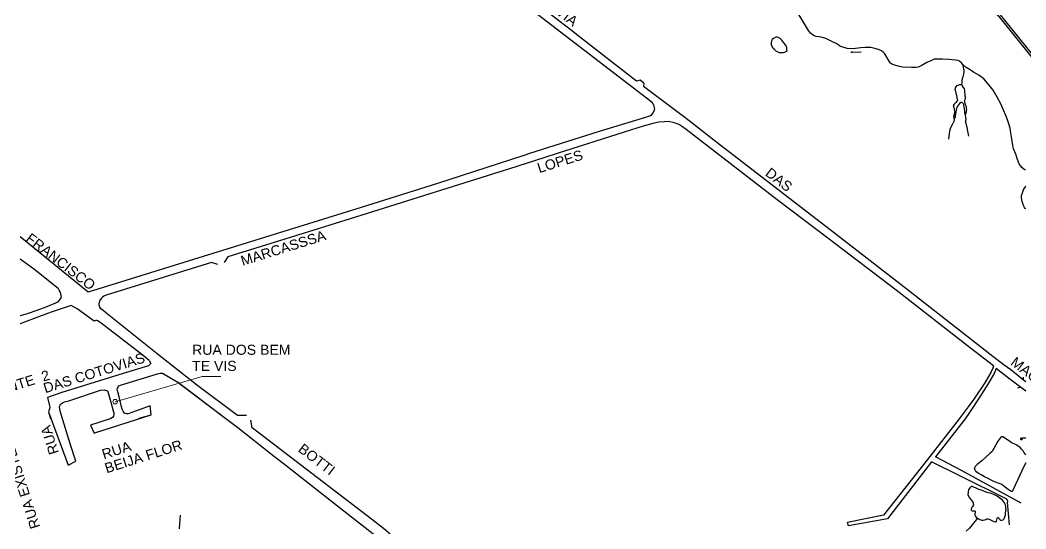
# Model space of a CAD drawing. Header units: millimetres. Extents: x 583 to 26013, y 350 to 21391.
# Drawn here: x 11591 to 12591, y 16774 to 17281 of the extents above; entities that cross this region are included whole.
import ezdxf

# ---------------------------------------------------------------- set-up
doc = ezdxf.new("R2010")
doc.units = ezdxf.units.MM
for name, color, linetype in [('105-QUADRAS_ESTRADAS', 80, 'Continuous'), ('110-CERCA_DE_ARAME', 10, 'Continuous'), ('115-PONTES_E_VIADUTO', 210, 'Continuous'), ('145-', 130, 'Continuous'), ('RIOS', 140, 'Continuous')]:
    doc.layers.add(name, color=color, linetype=linetype)
doc.styles.add('EU', font='arial.ttf', dxfattribs={"height": 10})

msp = doc.modelspace()

# ---------------------------------------------------------------- linework, layer by layer
at = {"color": 0, "linetype": 'Continuous', "lineweight": 20}
for p, q in [((11772.25477, 16925.94661), (11685.73316, 16900.85928)), ((11790.79515, 16925.94661), (11772.25477, 16925.94661))]:
    msp.add_line(p, q, dxfattribs=at)
msp.add_circle((11685.73316, 16900.85928), 2.2491, dxfattribs=at)
at = {"layer": '105-QUADRAS_ESTRADAS', "color": 0, "linetype": 'Continuous'}
for p, q in [((12195.51551, 17217.00241), (12091.21551, 17297.10241)), ((12147.51551, 17263.90241), (12139.31551, 17270.10241)), ((12213.81551, 17183.90241), (12167.01551, 17169.70241)), ((12256.51551, 17180.20241), (12249.31551, 17185.70241)), ((12296.91551, 17148.90241), (12288.51551, 17155.20241)), ((12084.11551, 17134.50241), (11929.91551, 17086.00241)), ((12091.11551, 17136.80241), (12084.11551, 17134.50241)), ((12091.21551, 17136.80241), (12091.21551, 17136.80241)), ((12006.11551, 17117.90241), (11930.31551, 17094.00241)), ((12394.21551, 17063.60241), (12343.71551, 17101.80241)), ((12399.71551, 17069.50241), (12370.71551, 17091.60241)), ((11893.71551, 17075.00241), (11887.61551, 17072.90241)), ((12462.21551, 17011.90241), (12394.21551, 17063.60241)), ((12470.21551, 17014.90241), (12399.71551, 17069.50241)), ((11591.21551, 17042.70241), (11591.21551, 17042.70241)), ((11605.91551, 17031.90241), (11591.21551, 17042.70241)), ((11797.71551, 17045.00241), (11793.91551, 17039.40241)), ((11781.31551, 17039.50241), (11676.61551, 17006.70241)), ((11787.61551, 17037.50241), (11781.31551, 17039.50241)), ((12536.11551, 16954.20241), (12462.21551, 17011.90241)), ((12558.21551, 16946.00241), (12470.21551, 17014.90241)), ((11670.21551, 17001.10241), (11669.81551, 16999.30241)), ((11671.61551, 17003.50241), (11670.21551, 17001.10241)), ((11673.01551, 17005.00241), (11671.61551, 17003.50241)), ((11674.31551, 17006.00241), (11673.01551, 17005.00241)), ((11676.61551, 17006.70241), (11674.31551, 17006.00241)), ((11621.91551, 16989.80241), (11605.21551, 16983.60241)), ((11647.91551, 16993.20241), (11642.01551, 16996.60241)), ((11669.91551, 16996.80241), (11669.81551, 16999.30241)), ((11670.51551, 16994.80241), (11669.91551, 16996.80241)), ((11671.41551, 16993.40241), (11670.51551, 16994.80241)), ((11673.71551, 16991.50241), (11671.41551, 16993.40241)), ((11676.11551, 16989.70241), (11673.71551, 16991.50241)), ((11727.31551, 16948.40241), (11676.11551, 16989.70241)), ((11591.21551, 16986.30241), (11591.21551, 16986.30241)), ((11605.21551, 16983.60241), (11591.21551, 16978.30241)), ((11591.21551, 16978.30241), (11591.21551, 16978.30241)), ((12558.81551, 16936.50241), (12536.11551, 16954.20241)), ((11719.55962, 16941.74977), (11712.21551, 16947.80241)), ((11719.55962, 16941.74977), (11721.13186, 16938.73008)), ((11766.51551, 16917.80241), (11727.31551, 16948.40241)), ((11718.92125, 16936.47894), (11693.56025, 16928.90894)), ((11721.13186, 16938.73008), (11718.92125, 16936.47894)), ((12556.41551, 16929.80241), (12554.11551, 16925.80241)), ((12558.21551, 16934.10241), (12556.41551, 16929.80241)), ((12558.81551, 16936.50241), (12558.21551, 16934.10241)), ((12561.71551, 16933.80241), (12559.71551, 16929.10241)), ((12576.11551, 16932.50241), (12569.51551, 16937.20241)), ((11693.56025, 16928.90894), (11632.52625, 16910.08394)), ((11691.06083, 16917.49635), (11727.8783, 16928.7592)), ((11727.8783, 16928.7592), (11730.33523, 16929.29098)), ((11730.33523, 16929.29098), (11732.64743, 16929.20554)), ((11732.64743, 16929.20554), (11747.36316, 16920.61189)), ((11795.71551, 16884.00241), (11747.36316, 16920.61189)), ((12554.11551, 16925.80241), (12550.31551, 16919.50241)), ((12559.71551, 16929.10241), (12553.21551, 16918.30241)), ((11632.52625, 16910.08394), (11618.56225, 16905.09094)), ((11639.46825, 16901.77694), (11671.19025, 16912.45994)), ((11671.19025, 16912.45994), (11674.8238, 16912.69978)), ((11674.8238, 16912.69978), (11678.08265, 16911.55765)), ((11678.08265, 16911.55765), (11678.6514, 16909.68758)), ((11678.6514, 16909.68758), (11681.47649, 16900.53515)), ((11687.70922, 16913.24393), (11688.32063, 16915.10081)), ((11688.18412, 16910.57578), (11687.70922, 16913.24393)), ((11689.83504, 16905.6141), (11688.18412, 16910.57578)), ((11688.32063, 16915.10081), (11689.30167, 16916.51869)), ((11689.30167, 16916.51869), (11691.06083, 16917.49635)), ((11807.21551, 16887.20241), (11766.51551, 16917.80241)), ((12550.31551, 16919.50241), (12539.31551, 16903.50241)), ((12553.21551, 16918.30241), (12545.21551, 16905.60241)), ((11591.21551, 16904.50241), (11591.21551, 16904.50241)), ((11618.56225, 16905.09094), (11618.56225, 16905.09094)), ((11618.56225, 16905.09094), (11620.31925, 16896.83994)), ((11631.39067, 16898.50657), (11633.19661, 16899.65786)), ((11633.19661, 16899.65786), (11635.33821, 16900.68602)), ((11635.33821, 16900.68602), (11639.46825, 16901.77694)), ((11681.47649, 16900.53515), (11681.47649, 16900.53515)), ((11681.47649, 16900.53515), (11683.8414, 16891.77007)), ((11692.43732, 16894.58454), (11689.83504, 16905.6141)), ((12539.31551, 16903.50241), (12533.91551, 16895.80241)), ((12545.21551, 16905.60241), (12535.21551, 16890.10241)), ((11620.48067, 16893.84057), (11619.42323, 16890.72432)), ((11619.42323, 16890.72432), (11638.92783, 16837.60083)), ((11619.42323, 16890.72432), (11621.42323, 16883.72432)), ((11620.31925, 16896.83994), (11620.59612, 16895.45604)), ((11620.59612, 16895.45604), (11620.48067, 16893.84057)), ((11630.4252, 16895.68941), (11631.39067, 16898.50657)), ((11630.85725, 16891.36094), (11630.4252, 16895.68941)), ((11641.41225, 16857.96794), (11630.85725, 16891.36094)), ((11633.41225, 16883.96794), (11630.85725, 16891.36094)), ((11683.8414, 16891.77007), (11684.20599, 16889.88621)), ((11684.20599, 16889.88621), (11684.3248, 16888.02261)), ((11693.0968, 16892.85523), (11692.43732, 16894.58454)), ((11693.72687, 16891.41821), (11693.0968, 16892.85523)), ((11694.91388, 16889.61089), (11693.72687, 16891.41821)), ((11695.63394, 16889.09757), (11694.91388, 16889.61089)), ((11720.51235, 16896.7601), (11698.48313, 16888.80739)), ((11721.36957, 16887.6676), (11720.51235, 16896.7601)), ((12533.91551, 16895.80241), (12524.91551, 16884.00241)), ((12535.21551, 16890.10241), (12530.81551, 16884.00241)), ((11680.58602, 16883.92178), (11661.33001, 16877.52241)), ((11666.42451, 16870.35301), (11721.36957, 16887.6676)), ((11681.9656, 16884.45753), (11680.58602, 16883.92178)), ((11681.9656, 16884.45753), (11680.9656, 16884.45753)), ((11683.1523, 16885.32462), (11681.9656, 16884.45753)), ((11683.95949, 16886.41183), (11683.1523, 16885.32462)), ((11684.3248, 16888.02261), (11683.95949, 16886.41183)), ((11697.03678, 16888.84061), (11695.63394, 16889.09757)), ((11698.48313, 16888.80739), (11697.03678, 16888.84061)), ((11709.42451, 16884.35301), (11721.36957, 16887.6676)), ((11816.21551, 16887.10241), (11807.21551, 16887.20241)), ((12524.91551, 16883.90241), (12493.21551, 16843.50241)), ((12530.81551, 16883.90241), (12501.21551, 16846.00241)), ((12524.91551, 16884.00241), (12524.91551, 16884.00241)), ((12530.81551, 16884.00241), (12530.81551, 16884.00241)), ((11661.33001, 16877.52241), (11664.73781, 16869.72668)), ((11664.73781, 16869.72668), (11666.42451, 16870.35301)), ((11646.54143, 16841.85489), (11641.41225, 16857.96794)), ((11638.92783, 16837.60083), (11646.54143, 16841.85489)), ((11855.61551, 16837.00241), (11841.11551, 16848.30241)), ((12493.21551, 16843.50241), (12449.61551, 16787.90241)), ((12497.31551, 16841.00241), (12453.51551, 16784.20241)), ((12526.21551, 16826.70241), (12497.31551, 16841.00241)), ((12527.01551, 16832.40241), (12501.21551, 16846.00241)), ((11913.01551, 16792.10241), (11855.61551, 16837.00241)), ((12449.61551, 16787.90241), (12413.91551, 16780.70241)), ((12414.81551, 16777.30241), (12413.91551, 16780.70241)), ((12453.51551, 16784.20241), (12414.81551, 16777.30241))]:
    msp.add_line(p, q, dxfattribs=at)
at = {"layer": '110-CERCA_DE_ARAME', "color": 0, "linetype": 'Continuous'}
for p, q in [((12139.31551, 17270.10241), (12091.21551, 17307.50241)), ((12203.91551, 17219.80241), (12147.51551, 17263.90241)), ((12207.81551, 17220.70241), (12203.91551, 17219.80241)), ((12211.41551, 17217.90241), (12207.81551, 17220.70241)), ((12219.51551, 17198.50241), (12195.51551, 17217.00241)), ((12211.41551, 17217.90241), (12211.11551, 17214.30241)), ((12249.31551, 17185.70241), (12211.11551, 17214.30241)), ((12220.61551, 17197.10241), (12219.51551, 17198.50241)), ((12221.71551, 17190.80241), (12220.51551, 17188.70241)), ((12221.61551, 17195.10241), (12220.61551, 17197.10241)), ((12221.91551, 17192.40241), (12221.61551, 17195.10241)), ((12221.91551, 17192.40241), (12221.71551, 17190.80241)), ((12215.71551, 17184.50241), (12213.81551, 17183.90241)), ((12217.21551, 17185.00241), (12215.71551, 17184.50241)), ((12218.41551, 17185.70241), (12217.21551, 17185.00241)), ((12219.71551, 17187.40241), (12218.41551, 17185.70241)), ((12220.51551, 17188.70241), (12219.71551, 17187.40241)), ((12288.51551, 17155.20241), (12256.51551, 17180.20241)), ((12167.01551, 17169.70241), (12096.61551, 17147.60241)), ((12210.71551, 17174.90241), (12191.91551, 17169.00241)), ((12221.61551, 17178.10241), (12210.71551, 17174.90241)), ((12226.11551, 17178.90241), (12221.61551, 17178.10241)), ((12231.61551, 17179.40241), (12226.11551, 17178.90241)), ((12235.51551, 17179.50241), (12231.61551, 17179.40241)), ((12240.61551, 17178.80241), (12235.51551, 17179.50241)), ((12245.31551, 17177.10241), (12240.61551, 17178.80241)), ((12246.81551, 17176.30241), (12245.31551, 17177.10241)), ((12248.81551, 17175.00241), (12246.81551, 17176.30241)), ((12253.31551, 17171.60241), (12248.81551, 17175.00241)), ((12343.71551, 17101.70241), (12253.31551, 17171.60241)), ((12191.91551, 17169.00241), (12125.11551, 17147.80241)), ((12091.11551, 17145.60241), (12006.11551, 17117.90241)), ((12125.11551, 17147.80241), (12091.21551, 17136.80241)), ((12096.61551, 17147.60241), (12091.21551, 17145.60241)), ((12091.21551, 17145.60241), (12091.21551, 17145.60241)), ((12370.71551, 17091.60241), (12296.91551, 17148.90241)), ((12343.71551, 17101.70241), (12343.71551, 17101.80241)), ((11930.31551, 17094.00241), (11658.81551, 17010.00241)), ((11929.91551, 17086.00241), (11893.71551, 17075.00241)), ((11887.61551, 17072.90241), (11797.71551, 17045.00241)), ((11591.21551, 17065.00241), (11591.21551, 17065.00241)), ((11658.81551, 17010.00241), (11591.21551, 17065.00241)), ((11629.21551, 17013.10241), (11605.91551, 17031.90241)), ((11630.11551, 17011.70241), (11629.21551, 17013.10241)), ((11631.01551, 17010.20241), (11630.11551, 17011.70241)), ((11631.61551, 17008.10241), (11631.01551, 17010.20241)), ((11628.21551, 17000.00241), (11626.41551, 16998.90241)), ((11630.31551, 17002.20241), (11628.21551, 17000.00241)), ((11631.51551, 17004.30241), (11630.31551, 17002.20241)), ((11631.91551, 17006.10241), (11631.51551, 17004.30241)), ((11631.91551, 17006.10241), (11631.61551, 17008.10241)), ((11607.71551, 16991.50241), (11598.21551, 16988.40241)), ((11616.71551, 16994.80241), (11607.71551, 16991.50241)), ((11626.41551, 16998.90241), (11616.71551, 16994.80241)), ((11642.01551, 16996.60241), (11621.91551, 16989.80241)), ((11664.91551, 16980.90241), (11647.91551, 16993.20241)), ((11598.21551, 16988.40241), (11591.21551, 16986.30241)), ((11665.71551, 16981.40241), (11664.91551, 16980.90241)), ((11666.61551, 16981.70241), (11665.71551, 16981.40241)), ((11667.51551, 16981.60241), (11666.61551, 16981.70241)), ((11668.51551, 16981.40241), (11667.51551, 16981.60241)), ((11669.71551, 16980.50241), (11668.51551, 16981.40241)), ((11671.61551, 16979.00241), (11669.71551, 16980.50241)), ((11712.21551, 16947.80241), (11671.61551, 16979.00241)), ((12569.51551, 16937.20241), (12558.21551, 16946.00241)), ((12573.91551, 16924.20241), (12561.71551, 16933.80241)), ((12588.71551, 16922.40241), (12576.11551, 16932.50241)), ((12585.91551, 16915.40241), (12573.91551, 16924.20241)), ((11795.71551, 16884.00241), (11749.81551, 16918.70241)), ((11795.71551, 16884.00241), (11795.71551, 16884.00241)), ((11807.61551, 16874.80241), (11795.71551, 16883.90241)), ((11822.01551, 16875.00241), (11820.71551, 16882.40241)), ((11841.11551, 16848.30241), (11807.61551, 16874.80241)), ((11940.41551, 16783.90241), (11822.01551, 16875.00241)), ((12586.61551, 16800.10241), (12527.01551, 16832.40241)), ((12571.41551, 16804.20241), (12526.21551, 16826.70241)), ((12571.91551, 16803.90241), (12571.41551, 16804.20241)), ((12572.31551, 16803.40241), (12571.91551, 16803.90241)), ((12572.61551, 16803.10241), (12572.31551, 16803.40241)), ((12572.91551, 16802.60241), (12572.61551, 16803.10241)), ((12573.01551, 16802.10241), (12572.91551, 16802.60241)), ((12573.01551, 16802.10241), (12573.01551, 16801.00241)), ((12574.81551, 16778.50241), (12573.01551, 16801.00241)), ((11949.61551, 16763.40241), (11913.01551, 16792.10241)), ((11952.41551, 16774.70241), (11940.41551, 16783.90241)), ((11959.11551, 16769.00241), (11952.41551, 16774.70241))]:
    msp.add_line(p, q, dxfattribs=at)
at = {"layer": '115-PONTES_E_VIADUTO', "color": 0, "linetype": 'Continuous'}
for p, q in [((12588.71551, 16922.40241), (12588.71551, 16925.20241)), ((12591.11551, 16920.60241), (12588.71551, 16922.40241)), ((12585.91551, 16915.40241), (12582.81551, 16914.30241)), ((12591.11551, 16911.20241), (12585.91551, 16915.40241))]:
    msp.add_line(p, q, dxfattribs=at)
at = {"layer": '145-', "color": 0, "linetype": 'Continuous'}
for p, q in [((12374.01551, 17271.70241), (12362.51551, 17291.20241)), ((12374.91551, 17270.10241), (12374.01551, 17271.70241)), ((12377.01551, 17267.60241), (12374.91551, 17270.10241)), ((12338.21551, 17260.00241), (12338.01551, 17257.80241)), ((12338.91551, 17261.30241), (12338.21551, 17260.00241)), ((12340.31551, 17262.30241), (12338.91551, 17261.30241)), ((12342.61551, 17263.40241), (12340.31551, 17262.30241)), ((12344.01551, 17263.50241), (12342.61551, 17263.40241)), ((12346.61551, 17262.40241), (12344.01551, 17263.50241)), ((12348.61551, 17260.50241), (12346.61551, 17262.40241)), ((12350.41551, 17258.00241), (12348.61551, 17260.50241)), ((12379.91551, 17265.20241), (12377.01551, 17267.60241)), ((12382.51551, 17264.10241), (12379.91551, 17265.20241)), ((12385.71551, 17263.70241), (12382.51551, 17264.10241)), ((12389.01551, 17263.20241), (12385.71551, 17263.70241)), ((12392.21551, 17262.20241), (12389.01551, 17263.20241)), ((12398.31551, 17259.30241), (12392.21551, 17262.20241)), ((12338.01551, 17257.80241), (12338.01551, 17256.20241)), ((12338.41551, 17254.90241), (12338.01551, 17256.20241)), ((12339.11551, 17253.90241), (12338.41551, 17254.90241)), ((12340.01551, 17252.40241), (12339.11551, 17253.90241)), ((12341.21551, 17251.20241), (12340.01551, 17252.40241)), ((12343.31551, 17249.20241), (12341.21551, 17251.20241)), ((12352.11551, 17255.80241), (12350.41551, 17258.00241)), ((12353.01551, 17254.50241), (12352.11551, 17255.80241)), ((12353.51551, 17252.80241), (12353.01551, 17254.50241)), ((12353.61551, 17250.70241), (12353.21551, 17249.20241)), ((12353.61551, 17250.70241), (12353.51551, 17252.80241)), ((12401.91551, 17257.70241), (12398.31551, 17259.30241)), ((12403.91551, 17256.50241), (12401.91551, 17257.70241)), ((12406.21551, 17254.70241), (12403.91551, 17256.50241)), ((12408.21551, 17254.00241), (12406.21551, 17254.70241)), ((12413.31551, 17252.40241), (12408.21551, 17254.00241)), ((12417.31551, 17252.00241), (12413.31551, 17252.40241)), ((12421.91551, 17252.20241), (12417.31551, 17252.00241)), ((12424.51551, 17252.50241), (12421.91551, 17252.20241)), ((12426.91551, 17252.90241), (12424.51551, 17252.50241)), ((12431.21551, 17253.30241), (12426.91551, 17252.90241)), ((12436.91551, 17253.10241), (12431.21551, 17253.30241)), ((12441.11551, 17252.30241), (12436.91551, 17253.10241)), ((12444.51551, 17251.20241), (12441.11551, 17252.30241)), ((12447.51551, 17249.90241), (12444.51551, 17251.20241)), ((12449.21551, 17248.50241), (12447.51551, 17249.90241)), ((12344.81551, 17248.60241), (12343.31551, 17249.20241)), ((12346.31551, 17248.10241), (12344.81551, 17248.60241)), ((12347.91551, 17247.90241), (12346.31551, 17248.10241)), ((12349.91551, 17248.10241), (12347.91551, 17247.90241)), ((12351.91551, 17248.50241), (12349.91551, 17248.10241)), ((12353.21551, 17249.20241), (12351.91551, 17248.50241)), ((12418.41551, 17249.10241), (12417.11551, 17248.40241)), ((12427.51551, 17248.70241), (12417.11551, 17248.40241)), ((12418.41551, 17247.80241), (12417.11551, 17248.40241)), ((12450.91551, 17247.10241), (12449.21551, 17248.50241)), ((12452.01551, 17245.30241), (12450.91551, 17247.10241)), ((12455.51551, 17238.90241), (12452.01551, 17245.30241)), ((12496.81551, 17240.10241), (12492.81551, 17238.40241)), ((12499.91551, 17241.60241), (12496.81551, 17240.10241)), ((12501.31551, 17241.80241), (12499.91551, 17241.60241)), ((12503.91551, 17241.70241), (12501.31551, 17241.80241)), ((12508.31551, 17241.80241), (12503.91551, 17241.70241)), ((12514.51551, 17241.30241), (12508.31551, 17241.80241)), ((12521.31551, 17240.60241), (12514.51551, 17241.30241)), ((12523.71551, 17240.40241), (12521.31551, 17240.60241)), ((12524.91551, 17240.10241), (12523.71551, 17240.40241)), ((12525.61551, 17239.30241), (12524.91551, 17240.10241)), ((12456.61551, 17237.60241), (12455.51551, 17238.90241)), ((12458.61551, 17236.30241), (12456.61551, 17237.60241)), ((12460.91551, 17235.80241), (12458.61551, 17236.30241)), ((12464.11551, 17234.70241), (12460.91551, 17235.80241)), ((12468.61551, 17233.80241), (12464.11551, 17234.70241)), ((12477.51551, 17233.20241), (12468.61551, 17233.80241)), ((12481.61551, 17233.40241), (12477.51551, 17233.20241)), ((12484.01551, 17233.80241), (12481.61551, 17233.40241)), ((12487.01551, 17235.00241), (12484.01551, 17233.80241)), ((12492.81551, 17238.40241), (12487.01551, 17235.00241)), ((12527.01551, 17238.00241), (12525.61551, 17239.30241)), ((12528.31551, 17236.30241), (12527.01551, 17238.00241)), ((12529.11551, 17233.60241), (12528.31551, 17236.30241)), ((12531.91551, 17233.50241), (12528.31551, 17236.30241)), ((12529.61551, 17231.60241), (12529.11551, 17233.60241)), ((12529.61551, 17231.60241), (12529.61551, 17229.10241)), ((12535.61551, 17230.90241), (12531.91551, 17233.50241)), ((12539.21551, 17228.60241), (12535.61551, 17230.90241)), ((12527.51551, 17220.00241), (12527.41551, 17218.20241)), ((12527.81551, 17222.30241), (12527.51551, 17220.00241)), ((12528.31551, 17224.00241), (12527.81551, 17222.30241)), ((12529.11551, 17226.70241), (12528.31551, 17224.00241)), ((12529.61551, 17229.10241), (12529.11551, 17226.70241)), ((12544.41551, 17225.70241), (12539.21551, 17228.60241)), ((12549.21551, 17222.10241), (12544.41551, 17225.70241)), ((12553.01551, 17217.90241), (12549.21551, 17222.10241)), ((12521.01551, 17213.20241), (12520.91551, 17212.10241)), ((12522.71551, 17203.70241), (12520.91551, 17212.10241)), ((12521.51551, 17214.00241), (12521.01551, 17213.20241)), ((12522.31551, 17215.00241), (12521.51551, 17214.00241)), ((12523.61551, 17215.60241), (12522.31551, 17215.00241)), ((12524.81551, 17216.10241), (12523.61551, 17215.60241)), ((12525.61551, 17216.10241), (12524.81551, 17216.10241)), ((12526.61551, 17216.20241), (12525.61551, 17216.10241)), ((12527.21551, 17216.00241), (12526.61551, 17216.20241)), ((12527.41551, 17218.20241), (12527.21551, 17216.00241)), ((12528.21551, 17215.10241), (12527.21551, 17216.00241)), ((12529.11551, 17213.60241), (12528.21551, 17215.10241)), ((12530.01551, 17212.20241), (12529.11551, 17213.60241)), ((12530.31551, 17210.70241), (12530.01551, 17212.20241)), ((12530.61551, 17208.80241), (12530.31551, 17210.70241)), ((12558.71551, 17210.80241), (12553.01551, 17217.90241)), ((12562.51551, 17203.80241), (12558.71551, 17210.80241)), ((12522.81551, 17200.30241), (12521.51551, 17198.40241)), ((12522.91551, 17202.50241), (12522.71551, 17203.70241)), ((12523.01551, 17200.60241), (12522.81551, 17200.30241)), ((12523.01551, 17201.50241), (12522.91551, 17202.50241)), ((12523.01551, 17201.50241), (12523.01551, 17200.60241)), ((12530.91551, 17206.80241), (12530.61551, 17208.80241)), ((12530.81551, 17202.50241), (12530.61551, 17201.30241)), ((12530.61551, 17199.20241), (12530.61551, 17201.30241)), ((12530.91551, 17204.60241), (12530.81551, 17202.50241)), ((12530.91551, 17204.60241), (12530.91551, 17206.80241)), ((12566.11551, 17197.10241), (12562.51551, 17203.80241)), ((12519.91551, 17196.80241), (12519.31551, 17195.80241)), ((12519.31551, 17195.80241), (12519.31551, 17194.90241)), ((12519.61551, 17194.00241), (12519.31551, 17194.90241)), ((12520.21551, 17192.60241), (12519.61551, 17194.00241)), ((12521.51551, 17198.40241), (12519.91551, 17196.80241)), ((12520.41551, 17189.90241), (12520.11551, 17188.70241)), ((12520.31551, 17191.40241), (12520.21551, 17192.60241)), ((12520.41551, 17189.90241), (12520.31551, 17191.40241)), ((12522.11551, 17192.40241), (12521.51551, 17189.40241)), ((12522.51551, 17193.70241), (12522.11551, 17192.40241)), ((12523.31551, 17194.80241), (12522.51551, 17193.70241)), ((12524.21551, 17196.30241), (12523.31551, 17194.80241)), ((12525.31551, 17197.70241), (12524.21551, 17196.30241)), ((12526.91551, 17198.60241), (12525.31551, 17197.70241)), ((12527.71551, 17198.50241), (12526.91551, 17198.60241)), ((12528.71551, 17197.50241), (12527.71551, 17198.50241)), ((12529.61551, 17196.10241), (12528.71551, 17197.50241)), ((12529.91551, 17194.00241), (12529.61551, 17196.10241)), ((12530.11551, 17192.00241), (12529.91551, 17194.00241)), ((12530.41551, 17189.80241), (12530.11551, 17192.00241)), ((12530.51551, 17187.90241), (12530.41551, 17189.80241)), ((12530.81551, 17197.70241), (12530.61551, 17199.20241)), ((12531.21551, 17196.50241), (12530.81551, 17197.70241)), ((12531.51551, 17195.50241), (12531.21551, 17196.50241)), ((12532.01551, 17194.20241), (12531.51551, 17195.50241)), ((12531.91551, 17189.80241), (12531.51551, 17187.60241)), ((12532.11551, 17191.80241), (12531.91551, 17189.80241)), ((12532.11551, 17192.70241), (12532.01551, 17194.20241)), ((12532.11551, 17191.80241), (12532.11551, 17192.70241)), ((12568.91551, 17190.80241), (12566.11551, 17197.10241)), ((12571.31551, 17185.60241), (12568.91551, 17190.80241)), ((12519.41551, 17179.60241), (12518.21551, 17177.10241)), ((12519.91551, 17181.40241), (12519.41551, 17179.60241)), ((12519.81551, 17187.20241), (12519.61551, 17185.20241)), ((12519.71551, 17182.90241), (12519.61551, 17185.20241)), ((12520.01551, 17182.40241), (12519.71551, 17182.90241)), ((12520.11551, 17188.70241), (12519.81551, 17187.20241)), ((12520.01551, 17182.40241), (12519.91551, 17181.40241)), ((12520.51551, 17183.00241), (12520.01551, 17182.40241)), ((12520.71551, 17183.80241), (12520.51551, 17183.00241)), ((12520.91551, 17185.30241), (12520.71551, 17183.80241)), ((12521.21551, 17186.90241), (12520.91551, 17185.30241)), ((12521.51551, 17189.40241), (12521.21551, 17186.90241)), ((12531.01551, 17186.80241), (12530.51551, 17187.90241)), ((12531.51551, 17187.60241), (12531.01551, 17186.80241)), ((12531.31551, 17182.90241), (12531.01551, 17186.80241)), ((12531.31551, 17182.90241), (12531.21551, 17180.10241)), ((12532.71551, 17173.70241), (12531.21551, 17180.10241)), ((12572.91551, 17181.30241), (12571.31551, 17185.60241)), ((12574.31551, 17177.30241), (12572.91551, 17181.30241)), ((12515.21551, 17170.00241), (12515.01551, 17167.60241)), ((12515.91551, 17172.30241), (12515.21551, 17170.00241)), ((12516.91551, 17174.80241), (12515.91551, 17172.30241)), ((12518.21551, 17177.10241), (12516.91551, 17174.80241)), ((12533.31551, 17170.10241), (12532.71551, 17173.70241)), ((12534.51551, 17165.10241), (12533.31551, 17170.10241)), ((12575.61551, 17172.90241), (12574.31551, 17177.30241)), ((12576.31551, 17168.50241), (12575.61551, 17172.90241)), ((12515.01551, 17167.60241), (12514.31551, 17161.90241)), ((12576.91551, 17164.40241), (12576.31551, 17168.50241)), ((12577.81551, 17157.80241), (12576.91551, 17164.40241)), ((12579.01551, 17152.40241), (12577.81551, 17157.80241)), ((12581.21551, 17147.00241), (12579.01551, 17152.40241)), ((12582.91551, 17141.80241), (12581.21551, 17147.00241)), ((12584.61551, 17137.60241), (12582.91551, 17141.80241)), ((12586.91551, 17134.30241), (12584.61551, 17137.60241)), ((12589.51551, 17131.90241), (12586.91551, 17134.30241)), ((12591.11551, 17131.30241), (12589.51551, 17131.90241)), ((12588.01551, 17110.30241), (12587.41551, 17108.40241)), ((12588.81551, 17112.40241), (12588.01551, 17110.30241)), ((12590.61551, 17114.60241), (12588.81551, 17112.40241)), ((12591.11551, 17115.30241), (12590.61551, 17114.60241)), ((12587.41551, 17108.40241), (12586.91551, 17106.40241)), ((12586.91551, 17103.70241), (12586.91551, 17106.40241)), ((12587.41551, 17099.90241), (12586.91551, 17103.70241)), ((12588.01551, 17098.00241), (12587.41551, 17099.90241)), ((12589.11551, 17095.30241), (12588.01551, 17098.00241)), ((12589.71551, 17094.10241), (12589.11551, 17095.30241)), ((12590.61551, 17093.20241), (12589.71551, 17094.10241)), ((12591.11551, 17092.70241), (12590.61551, 17093.20241)), ((12563.21551, 16861.60241), (12561.41551, 16858.00241)), ((12565.11551, 16864.30241), (12563.21551, 16861.60241)), ((12566.31551, 16865.50241), (12565.11551, 16864.30241)), ((12566.91551, 16865.90241), (12566.31551, 16865.50241)), ((12568.11551, 16865.90241), (12566.91551, 16865.90241)), ((12570.01551, 16865.10241), (12568.11551, 16865.90241)), ((12572.31551, 16863.40241), (12570.01551, 16865.10241)), ((12574.71551, 16861.60241), (12572.31551, 16863.40241)), ((12577.01551, 16860.10241), (12574.71551, 16861.60241)), ((12580.01551, 16858.80241), (12577.01551, 16860.10241)), ((12586.21551, 16864.80241), (12585.91551, 16864.30241)), ((12587.41551, 16864.50241), (12585.91551, 16863.60241)), ((12585.91551, 16864.30241), (12585.91551, 16863.60241)), ((12586.51551, 16863.10241), (12585.91551, 16863.60241)), ((12587.11551, 16863.10241), (12586.51551, 16863.10241)), ((12587.71551, 16863.50241), (12587.11551, 16863.10241)), ((12588.11551, 16864.60241), (12587.41551, 16864.50241)), ((12589.11551, 16864.50241), (12588.11551, 16864.60241)), ((12589.71551, 16864.50241), (12589.11551, 16864.50241)), ((12590.31551, 16864.60241), (12589.71551, 16864.50241)), ((12591.11551, 16864.90241), (12590.31551, 16864.60241)), ((12557.61551, 16851.50241), (12555.41551, 16849.20241)), ((12558.41551, 16852.70241), (12557.61551, 16851.50241)), ((12559.31551, 16854.40241), (12558.41551, 16852.70241)), ((12561.41551, 16858.00241), (12559.31551, 16854.40241)), ((12582.01551, 16857.80241), (12580.01551, 16858.80241)), ((12583.61551, 16856.80241), (12582.01551, 16857.80241)), ((12585.51551, 16855.30241), (12583.61551, 16856.80241)), ((12586.91551, 16853.60241), (12585.51551, 16855.30241)), ((12588.31551, 16851.90241), (12586.91551, 16853.60241)), ((12589.11551, 16850.60241), (12588.31551, 16851.90241)), ((12590.01551, 16849.20241), (12589.11551, 16850.60241)), ((12547.21551, 16841.90241), (12542.61551, 16838.30241)), ((12555.41551, 16849.20241), (12547.21551, 16841.90241)), ((12591.11551, 16840.10241), (12588.81551, 16835.70241)), ((12591.11551, 16847.90241), (12590.01551, 16849.20241)), ((12540.31551, 16835.60241), (12540.11551, 16834.80241)), ((12540.21551, 16834.30241), (12540.11551, 16834.80241)), ((12540.31551, 16833.80241), (12540.21551, 16834.30241)), ((12540.61551, 16836.20241), (12540.31551, 16835.60241)), ((12540.61551, 16832.70241), (12540.31551, 16833.80241)), ((12540.91551, 16836.70241), (12540.61551, 16836.20241)), ((12541.41551, 16831.60241), (12540.61551, 16832.70241)), ((12542.61551, 16838.30241), (12540.91551, 16836.70241)), ((12543.71551, 16829.90241), (12541.41551, 16831.60241)), ((12546.81551, 16828.00241), (12543.71551, 16829.90241)), ((12588.81551, 16835.70241), (12583.11551, 16823.40241)), ((12549.91551, 16826.30241), (12546.81551, 16828.00241)), ((12553.01551, 16824.70241), (12549.91551, 16826.30241)), ((12557.21551, 16822.60241), (12553.01551, 16824.70241)), ((12560.01551, 16821.30241), (12557.21551, 16822.60241)), ((12562.11551, 16820.60241), (12560.01551, 16821.30241)), ((12563.71551, 16819.90241), (12562.11551, 16820.60241)), ((12565.61551, 16819.10241), (12563.71551, 16819.90241)), ((12583.11551, 16823.40241), (12578.21551, 16812.80241)), ((12534.01551, 16813.10241), (12533.61551, 16811.80241)), ((12533.61551, 16811.80241), (12533.61551, 16809.70241)), ((12533.91551, 16808.20241), (12533.61551, 16809.70241)), ((12534.71551, 16814.30241), (12534.01551, 16813.10241)), ((12535.41551, 16815.30241), (12534.71551, 16814.30241)), ((12536.11551, 16816.00241), (12535.41551, 16815.30241)), ((12536.91551, 16816.40241), (12536.11551, 16816.00241)), ((12537.81551, 16816.50241), (12536.91551, 16816.40241)), ((12539.01551, 16816.00241), (12537.81551, 16816.50241)), ((12541.11551, 16815.10241), (12539.01551, 16816.00241)), ((12544.31551, 16813.60241), (12541.11551, 16815.10241)), ((12546.81551, 16812.80241), (12544.31551, 16813.60241)), ((12549.31551, 16812.00241), (12546.81551, 16812.80241)), ((12552.41551, 16810.70241), (12549.31551, 16812.00241)), ((12556.61551, 16809.40241), (12552.41551, 16810.70241)), ((12567.11551, 16818.40241), (12565.61551, 16819.10241)), ((12569.41551, 16816.60241), (12567.11551, 16818.40241)), ((12572.11551, 16814.60241), (12569.41551, 16816.60241)), ((12574.61551, 16812.90241), (12572.11551, 16814.60241)), ((12576.01551, 16812.00241), (12574.61551, 16812.90241)), ((12576.81551, 16811.70241), (12576.01551, 16812.00241)), ((12577.41551, 16811.70241), (12576.81551, 16811.70241)), ((12577.81551, 16812.00241), (12577.41551, 16811.70241)), ((12578.21551, 16812.80241), (12577.81551, 16812.00241)), ((12534.81551, 16806.00241), (12533.91551, 16808.20241)), ((12537.21551, 16803.10241), (12534.81551, 16806.00241)), ((12538.21551, 16801.80241), (12537.21551, 16803.10241)), ((12538.81551, 16801.00241), (12538.21551, 16801.80241)), ((12539.11551, 16800.00241), (12538.81551, 16801.00241)), ((12539.21551, 16798.70241), (12539.11551, 16800.00241)), ((12560.11551, 16808.10241), (12556.61551, 16809.40241)), ((12562.61551, 16806.80241), (12560.11551, 16808.10241)), ((12565.41551, 16805.00241), (12562.61551, 16806.80241)), ((12567.81551, 16803.00241), (12565.41551, 16805.00241)), ((12569.01551, 16801.50241), (12567.81551, 16803.00241)), ((12570.01551, 16800.30241), (12569.01551, 16801.50241)), ((12570.91551, 16798.20241), (12570.01551, 16800.30241)), ((12537.01551, 16795.00241), (12536.81551, 16794.10241)), ((12536.81551, 16794.10241), (12536.81551, 16793.20241)), ((12537.01551, 16792.80241), (12536.81551, 16793.20241)), ((12537.41551, 16796.00241), (12537.01551, 16795.00241)), ((12537.31551, 16792.20241), (12537.01551, 16792.80241)), ((12538.01551, 16791.90241), (12537.31551, 16792.20241)), ((12538.31551, 16797.00241), (12537.41551, 16796.00241)), ((12539.51551, 16791.90241), (12538.01551, 16791.90241)), ((12539.01551, 16798.10241), (12538.31551, 16797.00241)), ((12539.21551, 16798.70241), (12539.01551, 16798.10241)), ((12540.21551, 16792.10241), (12539.51551, 16791.90241)), ((12540.61551, 16792.00241), (12540.21551, 16792.10241)), ((12540.61551, 16791.30241), (12540.51551, 16788.80241)), ((12540.61551, 16792.00241), (12540.61551, 16791.30241)), ((12570.71551, 16789.90241), (12570.41551, 16787.60241)), ((12571.21551, 16794.30241), (12570.71551, 16789.90241)), ((12571.21551, 16796.00241), (12570.91551, 16798.20241)), ((12571.21551, 16794.30241), (12571.21551, 16796.00241)), ((11750.01551, 16783.80241), (11749.61551, 16779.20241)), ((11750.41551, 16787.90241), (11750.01551, 16783.80241)), ((12539.21551, 16780.20241), (12535.01551, 16775.00241)), ((12541.81551, 16783.20241), (12539.21551, 16780.20241)), ((12540.91551, 16787.40241), (12540.51551, 16788.80241)), ((12541.71551, 16786.40241), (12540.91551, 16787.40241)), ((12542.81551, 16785.10241), (12541.71551, 16786.40241)), ((12542.81551, 16785.10241), (12541.81551, 16783.20241)), ((12543.71551, 16784.30241), (12542.81551, 16785.10241)), ((12544.71551, 16783.80241), (12543.71551, 16784.30241)), ((12545.61551, 16783.40241), (12544.71551, 16783.80241)), ((12546.71551, 16783.10241), (12545.61551, 16783.40241)), ((12547.61551, 16782.80241), (12546.71551, 16783.10241)), ((12548.61551, 16782.60241), (12547.61551, 16782.80241)), ((12550.01551, 16782.90241), (12548.61551, 16782.60241)), ((12551.21551, 16783.40241), (12550.01551, 16782.90241)), ((12552.31551, 16784.00241), (12551.21551, 16783.40241)), ((12553.51551, 16784.10241), (12552.31551, 16784.00241)), ((12555.01551, 16783.70241), (12553.51551, 16784.10241)), ((12557.71551, 16782.30241), (12555.01551, 16783.70241)), ((12558.81551, 16781.60241), (12557.71551, 16782.30241)), ((12559.71551, 16781.30241), (12558.81551, 16781.60241)), ((12560.91551, 16781.10241), (12559.71551, 16781.30241)), ((12561.71551, 16781.90241), (12560.91551, 16781.10241)), ((12562.11551, 16783.30241), (12561.71551, 16781.90241)), ((12562.31551, 16784.70241), (12562.11551, 16783.30241)), ((12563.11551, 16785.30241), (12562.31551, 16784.70241)), ((12563.81551, 16785.20241), (12563.11551, 16785.30241)), ((12564.51551, 16784.80241), (12563.81551, 16785.20241)), ((12565.31551, 16783.50241), (12564.51551, 16784.80241)), ((12566.31551, 16782.80241), (12565.31551, 16783.50241)), ((12567.41551, 16782.70241), (12566.31551, 16782.80241)), ((12568.41551, 16783.00241), (12567.41551, 16782.70241)), ((12569.31551, 16784.20241), (12568.41551, 16783.00241)), ((12570.01551, 16785.90241), (12569.31551, 16784.20241)), ((12570.41551, 16787.60241), (12570.01551, 16785.90241)), ((11749.61551, 16779.20241), (11749.31551, 16774.30241)), ((12535.01551, 16775.00241), (12531.71551, 16772.10241))]:
    msp.add_line(p, q, dxfattribs=at)
at = {"layer": 'RIOS', "lineweight": 25, "flags": 128}
for points in [[(11652.85373, 17640.28108), (11732.22838, 17600.63716), (11814.06058, 17620.44637), (11871.10168, 17613.02748), (11945.51811, 17590.71981), (12007.51743, 17578.32949), (12091.8503, 17585.77388), (12186.05649, 17598.1642), (12240.64004, 17573.38356), (12297.68113, 17526.29525), (12322.47224, 17471.76255), (12354.72223, 17409.81095), (12396.88866, 17370.16703), (12483.67909, 17335.46904), (12563.01062, 17285.90777), (12602.7195, 17236.34649), (12615.0935, 17164.47754), (12618.98062, 17107.66583)], [(11653.74738, 17642.07033), (11732.46818, 17602.75297), (11813.95063, 17622.47752), (11871.52054, 17614.98985), (11946.00229, 17592.66259), (12007.62769, 17580.347), (12091.63186, 17587.76237), (12186.36261, 17600.22168), (12241.70854, 17575.09492), (12299.31063, 17527.5435), (12324.27087, 17472.63877), (12356.33951, 17411.03556), (12397.98273, 17371.88355), (12484.58733, 17337.25984), (12564.35876, 17287.42375), (12604.60295, 17237.19435), (12617.08185, 17164.7161), (12620.97595, 17107.80235)]]:
    msp.add_lwpolyline(points, dxfattribs=at)

# ---------------------------------------------------------------- texts
at = {"color": 0, "linetype": 'Continuous', "lineweight": 20, "style": 'EU'}
for s, rotation, p in [('                                                     VIA                                                              DAS                                                                        MAGNOLIAS   ', 322.33244277, (11960.11694, 17413.09539)), ('VIA                                                        FRANCISCO                                                                   BOTTI', 322.29486297, (11406.22413, 17208.14741)), ('MARCASSSA                                                         LOPES ', 17.38279706, (11812.43889, 17035.91725)), ('DAS COTOVIAS', 17.24524417, (11616.18098, 16909.25241)), ('    RUA EXISTENTE  2', 17.24524417, (11485.98179, 16880.95443)), ('RUA EXISTENTE 3', 107.57889941, (11611.21352, 16776.31951)), ('   RUA', 107.57889941, (11633.4054, 16839.10207)), ('RUA', 17.57818187, (11674.40451, 16843.49595)), ('BEIJA FLOR', 17.57818187, (11677.20997, 16829.56711))]:
    msp.add_text(s, height=10, rotation=rotation, dxfattribs=at).set_placement(p)
for s, p in [('RUA DOS BEM', (11762.21208, 16947.56029)), ('TE VIS', (11762.21208, 16931.49617))]:
    msp.add_text(s, height=10, dxfattribs=at).set_placement(p)

doc.saveas('drawing.dxf')
